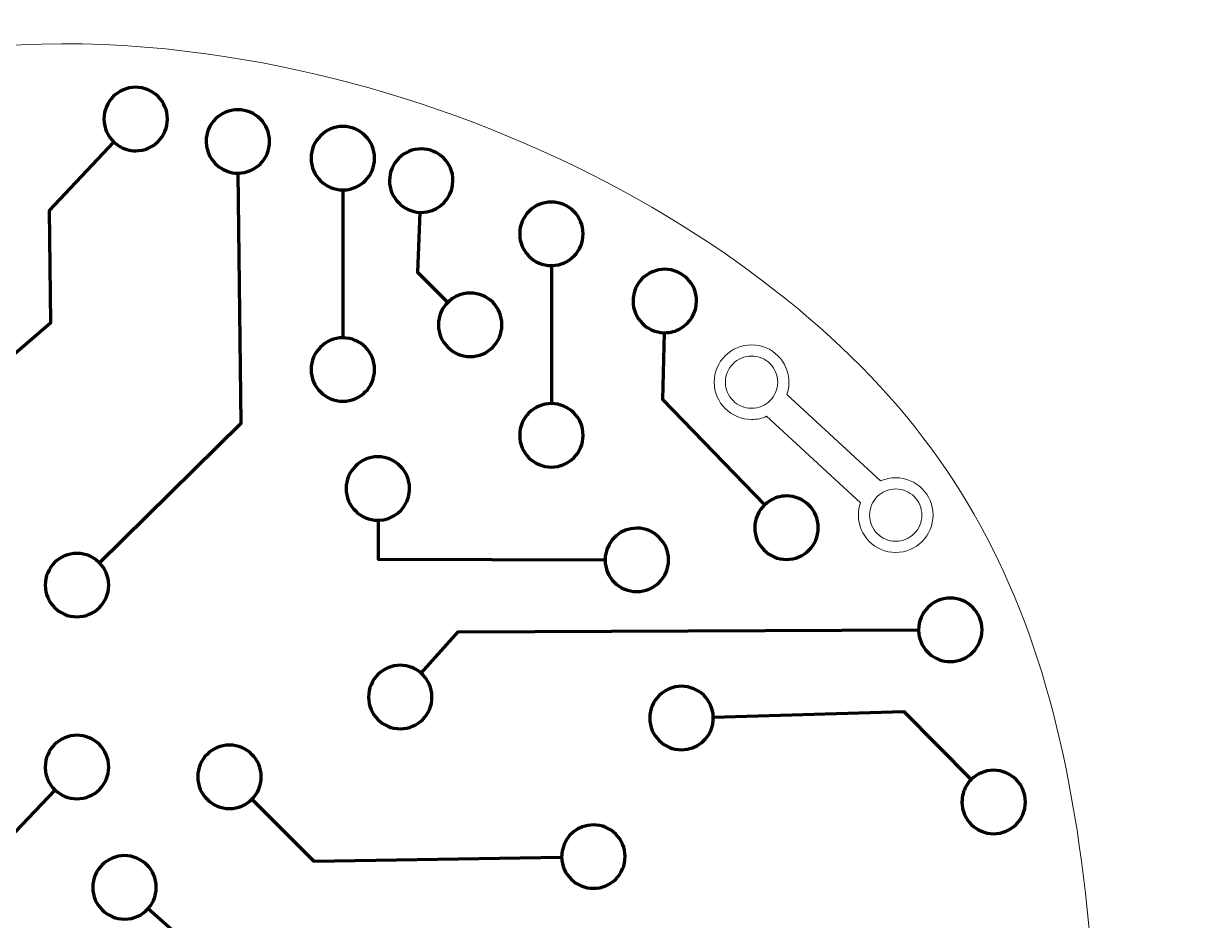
# Model space of a CAD drawing. Header units: inches. Extents: x -4.5 to 4.3, y -8 to 8.1.
# Drawn here: x -0.034 to 4.339, y 4.759 to 8.098 of the extents above; entities that cross this region are included whole.
import ezdxf

# ---------------------------------------------------------------- set-up
doc = ezdxf.new("R2010")
doc.units = ezdxf.units.IN
doc.header["$MEASUREMENT"] = 0
doc.layers.add('Layer 1', color=7, linetype='Continuous')

msp = doc.modelspace()

# ---------------------------------------------------------------- linework, layer by layer
at = {"layer": 'Layer 1', "color": 250, "lineweight": 9}
msp.add_open_spline([(-2.4432, -6.6086), (-2.4432, -6.6086), (-2.4432, -8.0221), (-2.4432, -8.0221), (-2.4432, -8.0221), (2.6862, -8.0221), (2.6862, -8.0221), (2.6862, -8.0221), (2.6862, -6.6151), (2.6862, -6.6151), (2.6862, -6.6151), (2.9561, -5.2635), (2.9561, -5.2635), (3.0374, -5.1029), (3.1677, -5.1808), (3.1521, -4.9032), (3.1521, -4.9032), (3.1329, -1.7845), (3.1329, -1.7845), (3.1329, -1.7845), (3.4693, -1.3916), (3.4693, -1.3916), (3.4693, -1.3916), (3.4812, -0.4422), (3.4812, -0.4422), (3.5448, -0.4246), (3.7084, -0.4338), (3.836, -0.3711), (3.9946, -0.2932), (4.0817, -0.0499), (3.9376, 0.0791), (3.7864, 0.2143), (3.5675, 0.2454), (4.1035, 0.6839), (4.1661, 0.7463), (4.2061, 0.8281), (4.2049, 0.923), (4.2049, 0.923), (4.1837, 2.6367), (4.1837, 2.6367), (4.1837, 2.6367), (4.257, 2.6741), (4.291, 2.7764), (4.3389, 2.9203), (4.3093, 3.1442), (3.8904, 3.1513), (3.8904, 3.1513), (3.8712, 3.8505), (3.8712, 3.8505), (3.8688, 3.9386), (3.9785, 3.9878), (3.9656, 4.2186), (3.9056, 5.6823), (3.6063, 6.5254), (2.5769, 7.2415), (2.0163, 7.6266), (1.3115, 7.905), (0.5759, 7.994), (-0.2796, 8.0976), (-0.9927, 7.9067), (-1.7553, 7.5484), (-2.6872, 7.1106), (-3.5317, 6.1615), (-3.7967, 5.1591), (-3.8627, 4.9095), (-3.9287, 4.4984), (-3.9345, 3.7037), (-3.9367, 3.4118), (-3.7177, 3.4274), (-3.8146, 3.0961), (-4.1292, 3.2075), (-4.4951, 2.9898), (-4.1989, 2.5903), (-4.1989, 2.5903), (-4.2041, 1.5281), (-4.2041, 1.5281), (-4.2041, 1.5281), (-3.873, 1.1762), (-3.873, 1.1762), (-3.873, 1.1762), (-3.8514, 0.0766), (-3.8514, 0.0766), (-3.913, 0.0334), (-3.9521, -0.0613), (-3.93, -0.1614), (-3.8641, -0.461), (-3.6585, -0.3363), (-3.4824, -0.2904), (-3.3635, -0.2595), (-3.3137, -0.2963), (-3.2762, -0.4196), (-3.241, -0.5353), (-3.2451, -0.6955), (-3.2456, -0.8308), (-3.2456, -0.8308), (-3.2478, -1.4284), (-3.2478, -1.4284), (-3.2478, -1.4284), (-2.8978, -1.7991), (-2.8978, -1.7991), (-2.8978, -1.7991), (-2.892, -4.3458), (-2.892, -4.3458), (-3.1125, -4.5996), (-2.9553, -4.8134), (-2.8081, -4.8796), (-2.8081, -4.8796), (-2.4432, -6.6086), (-2.4432, -6.6086)], degree=3, knots=[0, 0, 0, 0, 0.027778, 0.027778, 0.027778, 0.055556, 0.055556, 0.055556, 0.083333, 0.083333, 0.083333, 0.111111, 0.111111, 0.111111, 0.138889, 0.138889, 0.138889, 0.166667, 0.166667, 0.166667, 0.194444, 0.194444, 0.194444, 0.222222, 0.222222, 0.222222, 0.25, 0.25, 0.25, 0.277778, 0.277778, 0.277778, 0.305556, 0.305556, 0.305556, 0.333333, 0.333333, 0.333333, 0.361111, 0.361111, 0.361111, 0.388889, 0.388889, 0.388889, 0.416667, 0.416667, 0.416667, 0.444444, 0.444444, 0.444444, 0.472222, 0.472222, 0.472222, 0.5, 0.5, 0.5, 0.527778, 0.527778, 0.527778, 0.555556, 0.555556, 0.555556, 0.583333, 0.583333, 0.583333, 0.611111, 0.611111, 0.611111, 0.638889, 0.638889, 0.638889, 0.666667, 0.666667, 0.666667, 0.694444, 0.694444, 0.694444, 0.722222, 0.722222, 0.722222, 0.75, 0.75, 0.75, 0.777778, 0.777778, 0.777778, 0.805556, 0.805556, 0.805556, 0.833333, 0.833333, 0.833333, 0.861111, 0.861111, 0.861111, 0.888889, 0.888889, 0.888889, 0.916667, 0.916667, 0.916667, 0.944444, 0.944444, 0.944444, 0.972222, 0.972222, 0.972222, 1, 1, 1, 1], dxfattribs=at)
at = {"layer": 'Layer 1', "color": 240, "lineweight": 106}
for points, knots in [([(0.384, 7.8601), (0.4492, 7.8601), (0.5021, 7.8072), (0.5021, 7.742), (0.5021, 7.6768), (0.4492, 7.6239), (0.384, 7.6239), (0.3615, 7.6239), (0.3404, 7.6302), (0.3225, 7.6412), (0.3154, 7.6455), (0.3089, 7.6505), (0.303, 7.6561), (0.2801, 7.6776), (0.2659, 7.7081), (0.2659, 7.742), (0.2659, 7.8072), (0.3188, 7.8601), (0.384, 7.8601)], [0, 0, 0, 0, 0.166667, 0.166667, 0.166667, 0.333333, 0.333333, 0.333333, 0.5, 0.5, 0.5, 0.666667, 0.666667, 0.666667, 0.833333, 0.833333, 0.833333, 1, 1, 1, 1]), ([(0.7642, 7.7768), (0.8294, 7.7768), (0.8823, 7.7239), (0.8823, 7.6587), (0.8823, 7.5939), (0.8302, 7.5413), (0.7656, 7.5406), (0.7656, 7.5406), (0.7642, 7.5406), (0.7642, 7.5406), (0.7501, 7.5406), (0.7367, 7.543), (0.7242, 7.5475), (0.6786, 7.5639), (0.6461, 7.6075), (0.6461, 7.6587), (0.6461, 7.7239), (0.699, 7.7768), (0.7642, 7.7768)], [0, 0, 0, 0, 0.166667, 0.166667, 0.166667, 0.333333, 0.333333, 0.333333, 0.5, 0.5, 0.5, 0.666667, 0.666667, 0.666667, 0.833333, 0.833333, 0.833333, 1, 1, 1, 1]), ([(1.1548, 7.7143), (1.2201, 7.7143), (1.2729, 7.6614), (1.2729, 7.5962), (1.2729, 7.5321), (1.2219, 7.4799), (1.1582, 7.4781), (1.1571, 7.4781), (1.1559, 7.4781), (1.1548, 7.4781), (1.0896, 7.4781), (1.0367, 7.5309), (1.0367, 7.5962), (1.0367, 7.6614), (1.0896, 7.7143), (1.1548, 7.7143)], [0, 0, 0, 0, 0.2, 0.2, 0.2, 0.4, 0.4, 0.4, 0.6, 0.6, 0.6, 0.8, 0.8, 0.8, 1, 1, 1, 1]), ([(-0.1565, 6.7927), (-0.1565, 6.7927), (0.068, 6.9848), (0.068, 6.9848), (0.068, 6.9848), (0.0628, 7.4015), (0.0628, 7.4015), (0.0628, 7.4015), (0.303, 7.6561), (0.303, 7.6561)], [0, 0, 0, 0, 0.333333, 0.333333, 0.333333, 0.666667, 0.666667, 0.666667, 1, 1, 1, 1]), ([(1.4465, 7.6309), (1.5117, 7.6309), (1.5646, 7.5781), (1.5646, 7.5128), (1.5646, 7.4619), (1.5324, 7.4186), (1.4873, 7.402), (1.4746, 7.3973), (1.4608, 7.3947), (1.4465, 7.3947), (1.4449, 7.3947), (1.4433, 7.3948), (1.4417, 7.3948), (1.3787, 7.3974), (1.3284, 7.4492), (1.3284, 7.5128), (1.3284, 7.5781), (1.3813, 7.6309), (1.4465, 7.6309)], [0, 0, 0, 0, 0.166667, 0.166667, 0.166667, 0.333333, 0.333333, 0.333333, 0.5, 0.5, 0.5, 0.666667, 0.666667, 0.666667, 0.833333, 0.833333, 0.833333, 1, 1, 1, 1]), ([(0.2494, 6.0905), (0.2494, 6.0905), (0.7763, 6.6098), (0.7763, 6.6098), (0.7763, 6.6098), (0.7656, 7.5406), (0.7656, 7.5406)], [0, 0, 0, 0, 0.5, 0.5, 0.5, 1, 1, 1, 1]), ([(1.4417, 7.3948), (1.4417, 7.3948), (1.4326, 7.1723), (1.4326, 7.1723), (1.4326, 7.1723), (1.5452, 7.0598), (1.5452, 7.0598)], [0, 0, 0, 0, 0.5, 0.5, 0.5, 1, 1, 1, 1]), ([(1.9309, 7.433), (1.9961, 7.433), (2.049, 7.3801), (2.049, 7.3149), (2.049, 7.2508), (1.9979, 7.1986), (1.9342, 7.1969), (1.9331, 7.1968), (1.932, 7.1968), (1.9309, 7.1968), (1.8656, 7.1968), (1.8128, 7.2497), (1.8128, 7.3149), (1.8128, 7.3801), (1.8656, 7.433), (1.9309, 7.433)], [0, 0, 0, 0, 0.2, 0.2, 0.2, 0.4, 0.4, 0.4, 0.6, 0.6, 0.6, 0.8, 0.8, 0.8, 1, 1, 1, 1]), ([(2.3528, 7.183), (2.418, 7.183), (2.4709, 7.1301), (2.4709, 7.0649), (2.4709, 7.021), (2.4469, 6.9827), (2.4113, 6.9623), (2.394, 6.9524), (2.3741, 6.9468), (2.3528, 6.9468), (2.3518, 6.9468), (2.3509, 6.9468), (2.3499, 6.9468), (2.286, 6.9483), (2.2346, 7.0006), (2.2346, 7.0649), (2.2346, 7.1301), (2.2875, 7.183), (2.3528, 7.183)], [0, 0, 0, 0, 0.166667, 0.166667, 0.166667, 0.333333, 0.333333, 0.333333, 0.5, 0.5, 0.5, 0.666667, 0.666667, 0.666667, 0.833333, 0.833333, 0.833333, 1, 1, 1, 1]), ([(1.6288, 7.0945), (1.694, 7.0945), (1.7469, 7.0416), (1.7469, 6.9764), (1.7469, 6.9111), (1.694, 6.8583), (1.6288, 6.8583), (1.5636, 6.8583), (1.5107, 6.9111), (1.5107, 6.9764), (1.5107, 7.009), (1.5239, 7.0385), (1.5452, 7.0598), (1.5556, 7.0702), (1.5678, 7.0786), (1.5814, 7.0846), (1.5959, 7.091), (1.6119, 7.0945), (1.6288, 7.0945)], [0, 0, 0, 0, 0.166667, 0.166667, 0.166667, 0.333333, 0.333333, 0.333333, 0.5, 0.5, 0.5, 0.666667, 0.666667, 0.666667, 0.833333, 0.833333, 0.833333, 1, 1, 1, 1]), ([(1.1548, 6.9278), (1.1548, 6.9278), (1.1555, 6.9278), (1.1555, 6.9278), (1.2204, 6.9274), (1.2729, 6.8747), (1.2729, 6.8097), (1.2729, 6.7445), (1.2201, 6.6916), (1.1548, 6.6916), (1.0896, 6.6916), (1.0367, 6.7445), (1.0367, 6.8097), (1.0367, 6.8749), (1.0896, 6.9278), (1.1548, 6.9278)], [0, 0, 0, 0, 0.2, 0.2, 0.2, 0.4, 0.4, 0.4, 0.6, 0.6, 0.6, 0.8, 0.8, 0.8, 1, 1, 1, 1]), ([(2.3499, 6.9468), (2.3499, 6.9468), (2.344, 6.6984), (2.344, 6.6984), (2.344, 6.6984), (2.7237, 6.306), (2.7237, 6.306)], [0, 0, 0, 0, 0.5, 0.5, 0.5, 1, 1, 1, 1]), ([(1.9309, 6.683), (1.9309, 6.683), (1.9316, 6.683), (1.9316, 6.683), (1.9965, 6.6826), (2.049, 6.6299), (2.049, 6.5649), (2.049, 6.4997), (1.9961, 6.4468), (1.9309, 6.4468), (1.8656, 6.4468), (1.8128, 6.4997), (1.8128, 6.5649), (1.8128, 6.6301), (1.8656, 6.683), (1.9309, 6.683)], [0, 0, 0, 0, 0.2, 0.2, 0.2, 0.4, 0.4, 0.4, 0.6, 0.6, 0.6, 0.8, 0.8, 0.8, 1, 1, 1, 1]), ([(1.285, 6.4851), (1.3503, 6.4851), (1.4031, 6.4322), (1.4031, 6.367), (1.4031, 6.3565), (1.4018, 6.3462), (1.3992, 6.3365), (1.3858, 6.2863), (1.3402, 6.2492), (1.2858, 6.2489), (1.2858, 6.2489), (1.285, 6.2489), (1.285, 6.2489), (1.2198, 6.2489), (1.1669, 6.3018), (1.1669, 6.367), (1.1669, 6.4322), (1.2198, 6.4851), (1.285, 6.4851)], [0, 0, 0, 0, 0.166667, 0.166667, 0.166667, 0.333333, 0.333333, 0.333333, 0.5, 0.5, 0.5, 0.666667, 0.666667, 0.666667, 0.833333, 0.833333, 0.833333, 1, 1, 1, 1]), ([(2.8059, 6.3393), (2.8711, 6.3393), (2.924, 6.2864), (2.924, 6.2212), (2.924, 6.1559), (2.8711, 6.1031), (2.8059, 6.1031), (2.7406, 6.1031), (2.6878, 6.1559), (2.6878, 6.2212), (2.6878, 6.2545), (2.7016, 6.2846), (2.7237, 6.306), (2.7297, 6.3118), (2.7363, 6.317), (2.7434, 6.3214), (2.7615, 6.3327), (2.7829, 6.3393), (2.8059, 6.3393)], [0, 0, 0, 0, 0.166667, 0.166667, 0.166667, 0.333333, 0.333333, 0.333333, 0.5, 0.5, 0.5, 0.666667, 0.666667, 0.666667, 0.833333, 0.833333, 0.833333, 1, 1, 1, 1]), ([(1.2858, 6.2489), (1.2858, 6.2489), (1.2867, 6.1046), (1.2867, 6.1046), (1.2867, 6.1046), (2.1305, 6.1018), (2.1305, 6.1018)], [0, 0, 0, 0, 0.5, 0.5, 0.5, 1, 1, 1, 1]), ([(2.2486, 6.2195), (2.3138, 6.2195), (2.3667, 6.1666), (2.3667, 6.1014), (2.3667, 6.0361), (2.3138, 5.9833), (2.2486, 5.9833), (2.1834, 5.9833), (2.1305, 6.0361), (2.1305, 6.1014), (2.1305, 6.1014), (2.1305, 6.1018), (2.1305, 6.1018), (2.1305, 6.1077), (2.131, 6.1136), (2.1318, 6.1193), (2.1405, 6.176), (2.1895, 6.2195), (2.2486, 6.2195)], [0, 0, 0, 0, 0.166667, 0.166667, 0.166667, 0.333333, 0.333333, 0.333333, 0.5, 0.5, 0.5, 0.666667, 0.666667, 0.666667, 0.833333, 0.833333, 0.833333, 1, 1, 1, 1]), ([(0.1652, 6.1257), (0.1817, 6.1257), (0.1973, 6.1224), (0.2115, 6.1163), (0.2258, 6.1103), (0.2386, 6.1014), (0.2494, 6.0905), (0.2704, 6.0692), (0.2834, 6.0399), (0.2834, 6.0076), (0.2834, 5.9424), (0.2305, 5.8895), (0.1652, 5.8895), (0.1, 5.8895), (0.0471, 5.9424), (0.0471, 6.0076), (0.0471, 6.0729), (0.1, 6.1257), (0.1652, 6.1257)], [0, 0, 0, 0, 0.166667, 0.166667, 0.166667, 0.333333, 0.333333, 0.333333, 0.5, 0.5, 0.5, 0.666667, 0.666667, 0.666667, 0.833333, 0.833333, 0.833333, 1, 1, 1, 1]), ([(3.4153, 5.9591), (3.4805, 5.9591), (3.5334, 5.9062), (3.5334, 5.841), (3.5334, 5.7757), (3.4805, 5.7228), (3.4153, 5.7228), (3.3549, 5.7228), (3.3051, 5.7681), (3.298, 5.8266), (3.2975, 5.8312), (3.2972, 5.8358), (3.2971, 5.8405), (3.2971, 5.8405), (3.2971, 5.841), (3.2971, 5.841), (3.2971, 5.9062), (3.35, 5.9591), (3.4153, 5.9591)], [0, 0, 0, 0, 0.166667, 0.166667, 0.166667, 0.333333, 0.333333, 0.333333, 0.5, 0.5, 0.5, 0.666667, 0.666667, 0.666667, 0.833333, 0.833333, 0.833333, 1, 1, 1, 1]), ([(1.4467, 5.6793), (1.4467, 5.6793), (1.5836, 5.8338), (1.5836, 5.8338), (1.5836, 5.8338), (3.2971, 5.8405), (3.2971, 5.8405)], [0, 0, 0, 0, 0.5, 0.5, 0.5, 1, 1, 1, 1]), ([(1.3684, 5.7091), (1.3984, 5.7091), (1.4259, 5.6978), (1.4467, 5.6793), (1.4677, 5.6608), (1.482, 5.6349), (1.4856, 5.6056), (1.4862, 5.6008), (1.4865, 5.5959), (1.4865, 5.591), (1.4865, 5.5257), (1.4336, 5.4728), (1.3684, 5.4728), (1.3031, 5.4728), (1.2503, 5.5257), (1.2503, 5.591), (1.2503, 5.6562), (1.3031, 5.7091), (1.3684, 5.7091)], [0, 0, 0, 0, 0.166667, 0.166667, 0.166667, 0.333333, 0.333333, 0.333333, 0.5, 0.5, 0.5, 0.666667, 0.666667, 0.666667, 0.833333, 0.833333, 0.833333, 1, 1, 1, 1]), ([(2.4153, 5.6309), (2.4793, 5.6309), (2.5315, 5.5799), (2.5333, 5.5163), (2.5333, 5.5151), (2.5334, 5.514), (2.5334, 5.5128), (2.5334, 5.5047), (2.5325, 5.4967), (2.531, 5.489), (2.52, 5.4352), (2.4723, 5.3947), (2.4153, 5.3947), (2.35, 5.3947), (2.2971, 5.4476), (2.2971, 5.5128), (2.2971, 5.5781), (2.35, 5.6309), (2.4153, 5.6309)], [0, 0, 0, 0, 0.166667, 0.166667, 0.166667, 0.333333, 0.333333, 0.333333, 0.5, 0.5, 0.5, 0.666667, 0.666667, 0.666667, 0.833333, 0.833333, 0.833333, 1, 1, 1, 1]), ([(2.5333, 5.5163), (2.5333, 5.5163), (3.2424, 5.5369), (3.2424, 5.5369), (3.2424, 5.5369), (3.4935, 5.2841), (3.4935, 5.2841)], [0, 0, 0, 0, 0.5, 0.5, 0.5, 1, 1, 1, 1]), ([(0.1652, 5.4486), (0.2305, 5.4486), (0.2834, 5.3958), (0.2834, 5.3305), (0.2834, 5.2653), (0.2305, 5.2124), (0.1652, 5.2124), (0.1337, 5.2124), (0.105, 5.2248), (0.0838, 5.245), (0.0725, 5.2558), (0.0633, 5.2687), (0.057, 5.2832), (0.0507, 5.2977), (0.0471, 5.3137), (0.0471, 5.3305), (0.0471, 5.3958), (0.1, 5.4486), (0.1652, 5.4486)], [0, 0, 0, 0, 0.166667, 0.166667, 0.166667, 0.333333, 0.333333, 0.333333, 0.5, 0.5, 0.5, 0.666667, 0.666667, 0.666667, 0.833333, 0.833333, 0.833333, 1, 1, 1, 1]), ([(0.733, 5.4122), (0.7982, 5.4122), (0.8511, 5.3593), (0.8511, 5.2941), (0.8511, 5.2857), (0.8502, 5.2775), (0.8485, 5.2695), (0.8437, 5.2468), (0.8323, 5.2264), (0.8164, 5.2105), (0.7951, 5.1892), (0.7656, 5.176), (0.733, 5.176), (0.6677, 5.176), (0.6148, 5.2289), (0.6148, 5.2941), (0.6148, 5.3593), (0.6677, 5.4122), (0.733, 5.4122)], [0, 0, 0, 0, 0.166667, 0.166667, 0.166667, 0.333333, 0.333333, 0.333333, 0.5, 0.5, 0.5, 0.666667, 0.666667, 0.666667, 0.833333, 0.833333, 0.833333, 1, 1, 1, 1]), ([(3.5767, 5.3184), (3.6419, 5.3184), (3.6948, 5.2656), (3.6948, 5.2003), (3.6948, 5.1351), (3.6419, 5.0822), (3.5767, 5.0822), (3.5115, 5.0822), (3.4586, 5.1351), (3.4586, 5.2003), (3.4586, 5.211), (3.46, 5.2213), (3.4627, 5.2311), (3.4681, 5.2515), (3.4789, 5.2697), (3.4935, 5.2841), (3.5148, 5.3053), (3.5442, 5.3184), (3.5767, 5.3184)], [0, 0, 0, 0, 0.166667, 0.166667, 0.166667, 0.333333, 0.333333, 0.333333, 0.5, 0.5, 0.5, 0.666667, 0.666667, 0.666667, 0.833333, 0.833333, 0.833333, 1, 1, 1, 1]), ([(-2.3677, 4.2251), (-2.3677, 4.2251), (-0.9034, 4.2088), (-0.9034, 4.2088), (-0.9034, 4.2088), (0.0838, 5.245), (0.0838, 5.245)], [0, 0, 0, 0, 0.5, 0.5, 0.5, 1, 1, 1, 1]), ([(0.8164, 5.2105), (0.8164, 5.2105), (1.0472, 4.9796), (1.0472, 4.9796), (1.0472, 4.9796), (1.969, 4.9952), (1.969, 4.9952)], [0, 0, 0, 0, 0.5, 0.5, 0.5, 1, 1, 1, 1]), ([(2.0871, 5.1153), (2.1524, 5.1153), (2.2052, 5.0624), (2.2052, 4.9972), (2.2052, 4.932), (2.1524, 4.8791), (2.0871, 4.8791), (2.0226, 4.8791), (1.9701, 4.9309), (1.969, 4.9952), (1.969, 4.9952), (1.969, 4.9972), (1.969, 4.9972), (1.969, 5.0059), (1.97, 5.0144), (1.9718, 5.0226), (1.9834, 5.0756), (2.0306, 5.1153), (2.0871, 5.1153)], [0, 0, 0, 0, 0.166667, 0.166667, 0.166667, 0.333333, 0.333333, 0.333333, 0.5, 0.5, 0.5, 0.666667, 0.666667, 0.666667, 0.833333, 0.833333, 0.833333, 1, 1, 1, 1]), ([(0.3423, 5.0007), (0.4076, 5.0007), (0.4604, 4.9479), (0.4604, 4.8826), (0.4604, 4.8779), (0.4602, 4.8733), (0.4596, 4.8688), (0.4567, 4.8441), (0.4463, 4.8218), (0.4307, 4.8042), (0.409, 4.7799), (0.3775, 4.7645), (0.3423, 4.7645), (0.2771, 4.7645), (0.2242, 4.8174), (0.2242, 4.8826), (0.2242, 4.9479), (0.2771, 5.0007), (0.3423, 5.0007)], [0, 0, 0, 0, 0.166667, 0.166667, 0.166667, 0.333333, 0.333333, 0.333333, 0.5, 0.5, 0.5, 0.666667, 0.666667, 0.666667, 0.833333, 0.833333, 0.833333, 1, 1, 1, 1]), ([(0.4307, 4.8042), (0.4307, 4.8042), (0.6851, 4.5785), (0.6851, 4.5785), (0.6851, 4.5785), (2.8596, 4.5755), (2.8596, 4.5755)], [0, 0, 0, 0, 0.5, 0.5, 0.5, 1, 1, 1, 1])]:
    msp.add_open_spline(points, degree=3, knots=knots, dxfattribs=at)
for points in [[(1.1548, 7.4781), (1.1548, 7.4781), (1.1548, 6.9278), (1.1548, 6.9278)], [(1.9309, 7.1968), (1.9309, 7.1968), (1.9309, 6.683), (1.9309, 6.683)]]:
    msp.add_open_spline(points, degree=3, dxfattribs=at)
at = {"layer": 'Layer 1', "color": 240, "lineweight": 20}
for points, knots in [([(2.8069, 6.7172), (2.8069, 6.7172), (3.156, 6.3952), (3.156, 6.3952), (3.1732, 6.4028), (3.1922, 6.407), (3.2121, 6.407), (3.2505, 6.407), (3.2852, 6.3914), (3.3104, 6.3663), (3.3355, 6.3411), (3.3511, 6.3064), (3.3511, 6.268), (3.3511, 6.2297), (3.3355, 6.1949), (3.3104, 6.1698), (3.2852, 6.1447), (3.2505, 6.1291), (3.2121, 6.1291), (3.1738, 6.1291), (3.139, 6.1447), (3.1139, 6.1698), (3.0887, 6.1949), (3.0732, 6.2297), (3.0732, 6.268), (3.0732, 6.284), (3.0759, 6.2994), (3.0809, 6.3137), (3.0809, 6.3137), (2.7318, 6.6357), (2.7318, 6.6357), (2.7146, 6.6281), (2.6956, 6.6239), (2.6757, 6.6239), (2.6373, 6.6239), (2.6026, 6.6394), (2.5774, 6.6646), (2.5523, 6.6897), (2.5367, 6.7245), (2.5367, 6.7628), (2.5367, 6.8012), (2.5523, 6.8359), (2.5774, 6.8611), (2.6026, 6.8862), (2.6373, 6.9018), (2.6757, 6.9018), (2.714, 6.9018), (2.7488, 6.8862), (2.7739, 6.8611), (2.7991, 6.8359), (2.8146, 6.8012), (2.8146, 6.7628), (2.8146, 6.7468), (2.8119, 6.7315), (2.8069, 6.7172)], [0, 0, 0, 0, 0.055556, 0.055556, 0.055556, 0.111111, 0.111111, 0.111111, 0.166667, 0.166667, 0.166667, 0.222222, 0.222222, 0.222222, 0.277778, 0.277778, 0.277778, 0.333333, 0.333333, 0.333333, 0.388889, 0.388889, 0.388889, 0.444444, 0.444444, 0.444444, 0.5, 0.5, 0.5, 0.555556, 0.555556, 0.555556, 0.611111, 0.611111, 0.611111, 0.666667, 0.666667, 0.666667, 0.722222, 0.722222, 0.722222, 0.777778, 0.777778, 0.777778, 0.833333, 0.833333, 0.833333, 0.888889, 0.888889, 0.888889, 0.944444, 0.944444, 0.944444, 1, 1, 1, 1]), ([(2.7445, 6.8316), (2.7269, 6.8492), (2.7025, 6.8601), (2.6757, 6.8601), (2.6488, 6.8601), (2.6245, 6.8492), (2.6069, 6.8316), (2.5893, 6.814), (2.5784, 6.7897), (2.5784, 6.7628), (2.5784, 6.736), (2.5893, 6.7116), (2.6069, 6.694), (2.6245, 6.6764), (2.6488, 6.6656), (2.6757, 6.6656), (2.7025, 6.6656), (2.7269, 6.6764), (2.7445, 6.694), (2.7621, 6.7116), (2.7729, 6.736), (2.7729, 6.7628), (2.7729, 6.7897), (2.7621, 6.814), (2.7445, 6.8316)], [0, 0, 0, 0, 0.125, 0.125, 0.125, 0.25, 0.25, 0.25, 0.375, 0.375, 0.375, 0.5, 0.5, 0.5, 0.625, 0.625, 0.625, 0.75, 0.75, 0.75, 0.875, 0.875, 0.875, 1, 1, 1, 1]), ([(3.2809, 6.3368), (3.2633, 6.3544), (3.239, 6.3653), (3.2121, 6.3653), (3.1853, 6.3653), (3.1609, 6.3544), (3.1433, 6.3368), (3.1257, 6.3192), (3.1149, 6.2949), (3.1149, 6.268), (3.1149, 6.2412), (3.1257, 6.2169), (3.1433, 6.1993), (3.1609, 6.1817), (3.1853, 6.1708), (3.2121, 6.1708), (3.239, 6.1708), (3.2633, 6.1817), (3.2809, 6.1993), (3.2985, 6.2169), (3.3094, 6.2412), (3.3094, 6.268), (3.3094, 6.2949), (3.2985, 6.3192), (3.2809, 6.3368)], [0, 0, 0, 0, 0.125, 0.125, 0.125, 0.25, 0.25, 0.25, 0.375, 0.375, 0.375, 0.5, 0.5, 0.5, 0.625, 0.625, 0.625, 0.75, 0.75, 0.75, 0.875, 0.875, 0.875, 1, 1, 1, 1])]:
    msp.add_open_spline(points, degree=3, knots=knots, dxfattribs=at)

doc.saveas('drawing.dxf')
